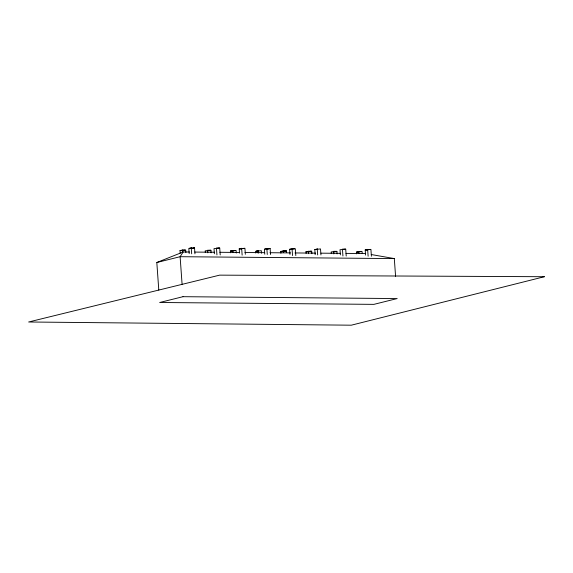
<?xml version="1.0" encoding="UTF-8"?>
<svg xmlns="http://www.w3.org/2000/svg" width="573" height="573" viewBox="0 0 573 573"><rect width="100%" height="100%" fill="white"/><g stroke="black" fill="none" stroke-linecap="round" stroke-linejoin="round"><path stroke-width="0.86" d="M189.448 252.02L183.188 251.962L180.115 256.704L182.085 284.251M158.793 290.053L156.816 262.506L183.188 251.962M180.187 253.187L180.001 250.609L182.436 250L185.709 250.029L185.896 252.607M194.956 253.846L194.526 247.837L188.818 248.41L189.19 253.567M180.631 250.551L185.065 250.086M191.389 247.873L189.448 248.353L191.941 248.374M192.585 248.216L193.882 247.894M192.908 248.238L194.526 247.837M156.816 262.506L180.115 256.704L394.31 258.581L395.585 276.351M208.966 250.63L210.907 250.251L211.093 252.829M217.783 248.438L219.724 248.052L220.218 254.928M230.518 252.765L230.396 251.046L236.105 250.473L236.291 253.044M239.521 253.144L239.213 248.854L244.922 248.274L245.351 254.29M231.026 250.988L235.46 250.53M239.843 248.797L244.277 248.331M261.489 253.266L261.302 250.688L255.594 251.268L255.716 252.987M270.549 254.505L270.119 248.496L264.411 249.076L264.783 254.226M258.165 250.73L256.224 251.21L257.886 251.225M265.041 249.011L269.475 248.553L267.534 249.033M268.501 248.897L270.119 248.496M280.913 253.209L280.791 251.49L283.227 250.881L286.5 250.91L286.622 252.629M289.981 254.448L289.609 249.291L295.317 248.718L295.811 255.587M281.422 251.432L285.855 250.967L284.559 251.289M290.239 249.234L294.672 248.775M284.881 251.318L286.5 250.91M306.111 253.424L305.989 251.712L311.698 251.132L311.884 253.71M315.179 254.67L314.806 249.513L320.515 248.933L320.944 254.949M306.619 251.647L311.053 251.189M315.437 249.456L317.37 248.976M334.31 251.891L336.895 251.354L337.082 253.925M343.771 249.534L345.712 249.155L346.207 256.031M356.506 253.868L356.385 252.149L358.82 251.54L362.093 251.568L362.215 253.287M365.567 255.107L365.202 249.95L370.91 249.377L371.404 256.246M357.015 252.091L361.448 251.633M365.832 249.892L370.265 249.434M219.724 248.052L216.451 248.023L216.945 254.899M345.712 249.155L342.439 249.126L342.933 256.002M219.079 248.116L214.016 248.632L214.388 253.789M345.068 249.212L340.004 249.735L340.376 254.885M239.213 248.854L241.67 248.875M289.609 249.291L291.249 249.305M314.806 249.513L317.263 249.534M365.202 249.95L366.842 249.964M210.907 250.251L207.634 250.222L207.82 252.8M336.895 251.354L333.622 251.325L333.808 253.896M210.262 250.308L205.198 250.831L205.32 252.543M336.251 251.411L331.187 251.927L331.309 253.646M180.001 250.609L182.458 250.63M230.396 251.046L232.688 251.003M280.791 251.49L282.432 251.504M305.989 251.712L308.281 251.662M356.385 252.149L358.025 252.163M194.82 252.07L214.495 252.242M219.867 252.285L239.55 252.457M244.915 252.507L264.597 252.679M269.962 252.722L290.54 252.901M295.009 252.944L315.587 253.123M320.952 253.166L340.634 253.338M345.999 253.388L365.681 253.56M371.261 254.541L394.31 258.581M367.637 249.348L368.124 256.217M358.82 251.54L358.942 253.259M317.241 248.904L317.671 254.921M308.424 251.103L308.611 253.681M292.044 248.689L292.538 255.558M283.227 250.881L283.349 252.6M266.846 248.467L267.276 254.476M258.029 250.659L258.215 253.237M241.648 248.245L242.143 255.121M232.831 250.444L232.953 252.163M191.253 247.808L191.683 253.818M182.436 250L182.622 252.578M544.35 276.723L351.306 325.192L28.65 321.99L219.638 275.14L544.35 276.723M182.98 296.692L159.681 302.494L373.883 304.363L397.175 298.562L182.98 296.692"/></g></svg>
